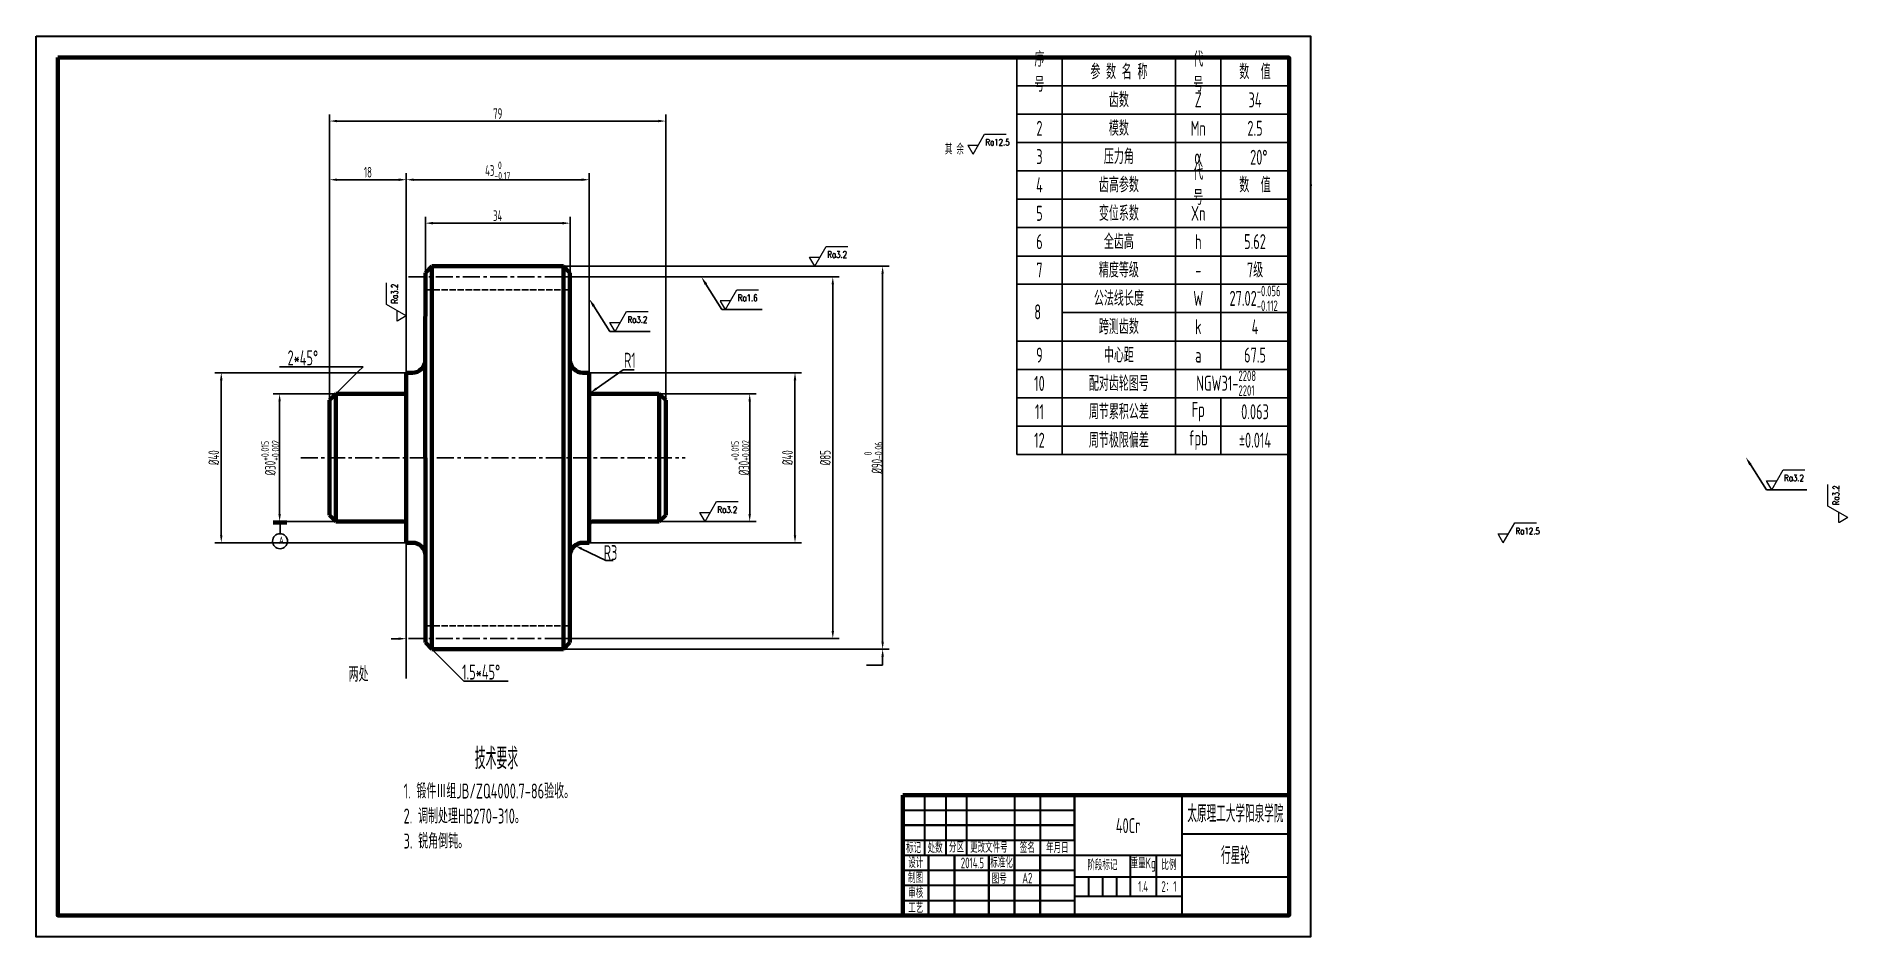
# Model space of a CAD drawing. Header units: millimetres. Extents: x 0 to 844, y 0 to 420.
import ezdxf
from ezdxf import colors
from ezdxf.entities.mleader import LeaderData, LeaderLine
from ezdxf.math import Vec2, Vec3

# ---------------------------------------------------------------- set-up
doc = ezdxf.new("R2010")
doc.units = ezdxf.units.MM
doc.header["$LTSCALE"] = 0.25
doc.linetypes.add('ACAD_ISO02W100', pattern=[15, 12, -3])
doc.linetypes.add('CENTER', pattern=[50.8, 31.75, -6.35, 6.35, -6.35])
for name, color, linetype in [('2细线层', 4, 'Continuous'), ('中心线', 1, 'CENTER'), ('标注线', 3, 'Continuous'), ('细实线层', 7, 'Continuous')]:
    doc.layers.add(name, color=color, linetype=linetype)
for name, color, linetype, lineweight in [('图层2', 7, 'Continuous', 9), ('粗实线', 6, 'Continuous', 70), ('细实线', 6, 'Continuous', 35), ('虚线', 6, 'ACAD_ISO02W100', 30), ('轮廓', 7, 'Continuous', 50)]:
    doc.layers.add(name, color=color, linetype=linetype, lineweight=lineweight)
doc.styles.add('gbcbig1', font='gbenor.shx', dxfattribs={"width": 0.7, "height": 5, "bigfont": 'gbcbig.shx'})
doc.styles.add('gbcbig2', font='gbenor.shx', dxfattribs={"width": 0.7, "height": 5, "bigfont": 'gbcbig.shx'})
doc.styles.add('TH_GBDIM', font='romans.shx', dxfattribs={"width": 0.8, "bigfont": 'gbcbig.shx'})
doc.dimstyles.new('机械制图$0', dxfattribs={"dimtxt": 5, "dimasz": 3.5, "dimexe": 3, "dimexo": 0, "dimgap": 1, "dimtad": 1, "dimtoh": 1, "dimdsep": 46, "dimtxsty": 'gbcbig2', "dimcen": 2.5, "dimadec": 1, "dimazin": 2, "dimtfac": 1, "dimtmove": 1, "dimatfit": 3, "dimldrblk": 'NONE', "dimfxl": 1, "dimarcsym": 1})

# ---------------------------------------------------------------- blocks, each defined once
blk = doc.blocks.new('*D2')
at = {"layer": 'Defpoints', "color": 0, "transparency": 16777216}
for p in [(248.82, 332.81), (181.4, 309.68), (248.82, 309.68)]:
    blk.add_point(p, dxfattribs=at)
at = {"layer": '标注线', "color": 0, "lineweight": -2, "transparency": 16777216}
for p, q in [((181.4, 309.68), (181.4, 335.81)), ((184.9, 332.81), (245.32, 332.81)), ((248.82, 309.68), (248.82, 335.81))]:
    blk.add_line(p, q, dxfattribs=at)
at = {"layer": '标注线', "color": 0, "transparency": 16777216}
for points in [[(184.9, 333.39), (184.9, 332.23), (181.4, 332.81)], [(245.32, 333.39), (245.32, 332.23), (248.82, 332.81)]]:
    blk.add_solid(points, dxfattribs=at)
at = {"layer": '标注线', "color": 0, "transparency": 16777216, "insert": (215.11, 336.31), "char_height": 5, "attachment_point": 5, "style": 'gbcbig2'}
blk.add_mtext('34', dxfattribs=at)
blk = doc.blocks.new('_None')
blk = doc.blocks.new('*D3')
at = {"layer": 'Defpoints', "color": 0, "transparency": 16777216}
for p in [(257.76, 353.07), (172.51, 263.06), (257.76, 263.06)]:
    blk.add_point(p, dxfattribs=at)
at = {"layer": '标注线', "color": 0, "lineweight": -2, "transparency": 16777216}
for p, q in [((172.51, 263.06), (172.51, 356.07)), ((257.76, 263.06), (257.76, 356.07)), ((176.01, 353.07), (254.26, 353.07))]:
    blk.add_line(p, q, dxfattribs=at)
at = {"layer": '标注线', "color": 0, "transparency": 16777216}
for points in [[(176.01, 353.66), (176.01, 352.49), (172.51, 353.07)], [(254.26, 353.66), (254.26, 352.49), (257.76, 353.07)]]:
    blk.add_solid(points, dxfattribs=at)
at = {"layer": '标注线', "color": 0, "transparency": 16777216, "insert": (215.14, 357.36), "char_height": 5, "attachment_point": 5, "style": 'gbcbig2'}
blk.add_mtext('\\A1;43{\\H0.7x;\\S 0^ -0.17;}', dxfattribs=at)
blk = doc.blocks.new('*D4')
at = {"layer": 'Defpoints', "color": 0, "transparency": 16777216}
for p in [(172.51, 353.07), (172.51, 263.06), (136.74, 250.2)]:
    blk.add_point(p, dxfattribs=at)
at = {"layer": '标注线', "color": 0, "lineweight": -2, "transparency": 16777216}
for p, q in [((136.74, 250.2), (136.74, 356.07)), ((172.51, 263.06), (172.51, 356.07)), ((140.24, 353.07), (169.01, 353.07))]:
    blk.add_line(p, q, dxfattribs=at)
at = {"layer": '标注线', "color": 0, "transparency": 16777216}
for points in [[(140.24, 353.66), (140.24, 352.49), (136.74, 353.07)], [(169.01, 353.66), (169.01, 352.49), (172.51, 353.07)]]:
    blk.add_solid(points, dxfattribs=at)
at = {"layer": '标注线', "color": 0, "transparency": 16777216, "insert": (154.62, 356.57), "char_height": 5, "attachment_point": 5, "style": 'gbcbig2'}
blk.add_mtext('18', dxfattribs=at)
blk = doc.blocks.new('*D5')
at = {"layer": 'Defpoints', "color": 0, "transparency": 16777216}
for p in [(293.48, 380.43), (136.74, 250.2), (293.48, 250.2)]:
    blk.add_point(p, dxfattribs=at)
at = {"layer": '标注线', "color": 0, "lineweight": -2, "transparency": 16777216}
for p, q in [((136.74, 250.2), (136.74, 383.43)), ((140.24, 380.43), (289.98, 380.43)), ((293.48, 250.2), (293.48, 383.43))]:
    blk.add_line(p, q, dxfattribs=at)
at = {"layer": '标注线', "color": 0, "transparency": 16777216}
for points in [[(140.24, 381.02), (140.24, 379.85), (136.74, 380.43)], [(289.98, 381.02), (289.98, 379.85), (293.48, 380.43)]]:
    blk.add_solid(points, dxfattribs=at)
at = {"layer": '标注线', "color": 0, "transparency": 16777216, "insert": (215.11, 383.93), "char_height": 5, "attachment_point": 5, "style": 'gbcbig2'}
blk.add_mtext('79', dxfattribs=at)
blk = doc.blocks.new('*D6')
at = {"layer": 'Defpoints', "color": 0, "transparency": 16777216}
for p in [(245.85, 312.7), (245.85, 134.16), (394.55, 134.16)]:
    blk.add_point(p, dxfattribs=at)
at = {"layer": '标注线', "color": 0, "lineweight": -2, "transparency": 16777216}
for p, q in [((245.85, 312.7), (397.55, 312.7)), ((394.55, 309.2), (394.55, 137.66)), ((245.85, 134.16), (397.55, 134.16))]:
    blk.add_line(p, q, dxfattribs=at)
at = {"layer": '标注线', "color": 0, "transparency": 16777216}
for points in [[(393.97, 309.2), (395.13, 309.2), (394.55, 312.7)], [(393.97, 137.66), (395.13, 137.66), (394.55, 134.16)]]:
    blk.add_solid(points, dxfattribs=at)
at = {"layer": '标注线', "color": 0, "transparency": 16777216, "insert": (390.2, 223.43), "char_height": 5, "attachment_point": 5, "rotation": 90, "style": 'gbcbig2'}
blk.add_mtext('%%C90{\\H0.7x;\\S 0^ -0.06;}', dxfattribs=at)
blk = doc.blocks.new('*D7')
at = {"layer": 'Defpoints', "color": 0, "transparency": 16777216}
for p in [(256.7, 307.73), (256.23, 139.13), (371.32, 139.13)]:
    blk.add_point(p, dxfattribs=at)
at = {"layer": '标注线', "color": 0, "lineweight": -2, "transparency": 16777216}
for p, q in [((256.7, 307.73), (374.32, 307.73)), ((371.32, 304.23), (371.32, 142.63)), ((256.23, 139.13), (374.32, 139.13))]:
    blk.add_line(p, q, dxfattribs=at)
at = {"layer": '标注线', "color": 0, "transparency": 16777216}
for points in [[(370.74, 304.23), (371.9, 304.23), (371.32, 307.73)], [(370.74, 142.63), (371.9, 142.63), (371.32, 139.13)]]:
    blk.add_solid(points, dxfattribs=at)
at = {"layer": '标注线', "color": 0, "transparency": 16777216, "insert": (367.82, 223.43), "char_height": 5, "attachment_point": 5, "rotation": 90, "style": 'gbcbig2'}
blk.add_mtext('%%C85', dxfattribs=at)
blk = doc.blocks.new('*D8')
at = {"layer": 'Defpoints', "color": 0, "transparency": 16777216}
for p in [(257.76, 263.06), (257.76, 183.79), (353.7, 183.79)]:
    blk.add_point(p, dxfattribs=at)
at = {"layer": '标注线', "color": 0, "lineweight": -2, "transparency": 16777216}
for p, q in [((257.76, 263.06), (356.7, 263.06)), ((353.7, 259.56), (353.7, 187.29)), ((257.76, 183.79), (356.7, 183.79))]:
    blk.add_line(p, q, dxfattribs=at)
at = {"layer": '标注线', "color": 0, "transparency": 16777216}
for points in [[(353.11, 259.56), (354.28, 259.56), (353.7, 263.06)], [(353.11, 187.29), (354.28, 187.29), (353.7, 183.79)]]:
    blk.add_solid(points, dxfattribs=at)
at = {"layer": '标注线', "color": 0, "transparency": 16777216, "insert": (350.2, 223.43), "char_height": 5, "attachment_point": 5, "rotation": 90, "style": 'gbcbig2'}
blk.add_mtext('%%C40', dxfattribs=at)
blk = doc.blocks.new('*D9')
at = {"layer": 'Defpoints', "color": 0, "transparency": 16777216}
for p in [(290.46, 253.17), (290.46, 193.69), (332.58, 193.69)]:
    blk.add_point(p, dxfattribs=at)
at = {"layer": '标注线', "color": 0, "lineweight": -2, "transparency": 16777216}
for p, q in [((290.46, 253.17), (335.58, 253.17)), ((332.58, 249.67), (332.58, 197.19)), ((290.46, 193.69), (335.58, 193.69))]:
    blk.add_line(p, q, dxfattribs=at)
at = {"layer": '标注线', "color": 0, "transparency": 16777216}
for points in [[(332, 249.67), (333.17, 249.67), (332.58, 253.17)], [(332, 197.19), (333.17, 197.19), (332.58, 193.69)]]:
    blk.add_solid(points, dxfattribs=at)
at = {"layer": '标注线', "color": 0, "transparency": 16777216, "insert": (328.24, 223.43), "char_height": 5, "attachment_point": 5, "rotation": 90, "style": 'gbcbig2'}
blk.add_mtext('%%C30{\\H0.7x;\\S+0.015^ +0.002;}', dxfattribs=at)
blk = doc.blocks.new('*D10')
at = {"layer": 'Defpoints', "color": 0, "transparency": 16777216}
for p in [(172.51, 263.06), (86.26, 183.79), (172.51, 183.79)]:
    blk.add_point(p, dxfattribs=at)
at = {"layer": '标注线', "color": 0, "lineweight": -2, "transparency": 16777216}
for p, q in [((172.51, 263.06), (83.26, 263.06)), ((86.26, 259.56), (86.26, 187.29)), ((172.51, 183.79), (83.26, 183.79))]:
    blk.add_line(p, q, dxfattribs=at)
at = {"layer": '标注线', "color": 0, "transparency": 16777216}
for points in [[(85.67, 259.56), (86.84, 259.56), (86.26, 263.06)], [(85.67, 187.29), (86.84, 187.29), (86.26, 183.79)]]:
    blk.add_solid(points, dxfattribs=at)
at = {"layer": '标注线', "color": 0, "transparency": 16777216, "insert": (82.76, 223.43), "char_height": 5, "attachment_point": 5, "rotation": 90, "style": 'gbcbig2'}
blk.add_mtext('%%C40', dxfattribs=at)
blk = doc.blocks.new('*D11')
at = {"layer": 'Defpoints', "color": 0, "transparency": 16777216}
for p in [(139.7, 253.17), (113.46, 193.69), (139.7, 193.69)]:
    blk.add_point(p, dxfattribs=at)
at = {"layer": '标注线', "color": 0, "lineweight": -2, "transparency": 16777216}
for p, q in [((139.7, 253.17), (110.46, 253.17)), ((113.46, 249.67), (113.46, 197.19)), ((139.7, 193.69), (110.46, 193.69))]:
    blk.add_line(p, q, dxfattribs=at)
at = {"layer": '标注线', "color": 0, "transparency": 16777216}
for points in [[(112.87, 249.67), (114.04, 249.67), (113.46, 253.17)], [(112.87, 197.19), (114.04, 197.19), (113.46, 193.69)]]:
    blk.add_solid(points, dxfattribs=at)
at = {"layer": '标注线', "color": 0, "transparency": 16777216, "insert": (109.11, 223.43), "char_height": 5, "attachment_point": 5, "rotation": 90, "style": 'gbcbig2'}
blk.add_mtext('\\A1;%%C30{\\H0.7x;\\S+0.015^ +0.002;}', dxfattribs=at)
blk = doc.blocks.new('000')
at = {"layer": '图层2'}
for p, q in [((0, 0), (7.1, 12.4)), ((7.1, 12.4), (20.6, 12.4)), ((-3, 5.2), (-3.2, 5.6)), ((-3.2, 5.6), (3.2, 5.6)), ((0, 0), (-3, 5.2))]:
    blk.add_line(p, q, dxfattribs=at)
at = {"layer": '细实线层', "insert": (7.7, 9.3), "char_height": 4, "attachment_point": 1, "style": 'TH_GBDIM'}
blk.add_mtext_dynamic_manual_height_columns('Ra3.2', width=13.074, gutter_width=25, heights=[0], dxfattribs=at)

msp = doc.modelspace()

# ---------------------------------------------------------------- linework, layer by layer
at = {"layer": '中心线'}
for p, q in [((173.515, 307.726), (256.702, 307.726)), ((123.298, 223.375), (302.581, 223.375)), ((173.515, 139.132), (256.225, 139.132))]:
    msp.add_line(p, q, dxfattribs=at)
at = {"layer": '图层2'}
for p, q in [((436.699, 365.028), (442.051, 374.309)), ((442.051, 374.309), (452.176, 374.309)), ((434.267, 369.247), (439.132, 369.247)), ((436.699, 365.028), (434.43, 368.965)), ((318.848, 296.726), (323.713, 296.726)), ((321.281, 292.507), (319.011, 296.444)), ((321.281, 292.507), (326.633, 301.789)), ((326.633, 301.789), (336.758, 301.789)), ((681.405, 187.924), (686.269, 187.924)), ((683.837, 183.705), (681.567, 187.642)), ((683.837, 183.705), (689.189, 192.987)), ((689.189, 192.987), (699.314, 192.987))]:
    msp.add_line(p, q, dxfattribs=at)
at = {"layer": '标注线'}
for p, q in [((457.07, 410), (457.07, 224.968)), ((478.238, 410), (478.238, 224.968)), ((531.094, 410), (531.094, 224.968)), ((552.262, 410), (552.262, 264.62)), ((457.07, 396.876), (584, 396.876)), ((457.07, 383.612), (584, 383.612)), ((457.07, 370.418), (584, 370.418)), ((457.07, 357.224), (584, 357.224)), ((594, 350.539), (594.584, 350.539)), ((457.07, 343.96), (584, 343.96)), ((457.07, 330.766), (584, 330.766)), ((457.07, 317.484), (584, 317.484)), ((457.07, 304.308), (584, 304.308)), ((478.238, 291.078), (584, 291.078)), ((457.07, 277.85), (584, 277.85)), ((113.42, 265.847), (150.11, 265.847)), ((150.11, 263.576), (139.702, 253.168)), ((150.11, 265.847), (152.381, 265.847)), ((152.381, 265.847), (150.11, 263.576)), ((261.072, 255.608), (273.671, 264.388)), ((273.671, 264.388), (278.754, 264.388)), ((457.07, 264.62), (584, 264.62)), ((457.07, 251.426), (584, 251.426)), ((552.262, 251.426), (552.262, 224.968)), ((457.07, 238.162), (584, 238.162)), ((457.07, 224.968), (584, 224.968)), ((113.642, 193.026), (113.642, 187.999)), ((172.51, 183.793), (172.51, 136.839)), ((254.239, 180.955), (265.462, 175.429)), ((265.462, 175.429), (268.996, 175.429)), ((169.01, 139.023), (165.51, 139.023)), ((172.51, 136.839), (172.51, 120.45)), ((184.363, 134.158), (199.393, 119.166)), ((394.549, 126.697), (387.035, 126.697)), ((394.549, 130.658), (394.549, 127.158)), ((394.549, 127.158), (394.549, 126.697)), ((199.393, 119.166), (219.995, 119.166))]:
    msp.add_line(p, q, dxfattribs=at)
msp.add_circle((113.641, 184.498), 3.491, dxfattribs=at)
for points in [[(260.738, 256.087), (261.405, 255.13), (258.2, 253.607)], [(254.497, 181.479), (253.982, 180.432), (251.099, 182.501)], [(169.01, 139.607), (169.01, 138.44), (172.51, 139.023)], [(393.966, 130.658), (395.132, 130.658), (394.549, 134.158)]]:
    msp.add_solid(points, dxfattribs=at)
at = {"layer": '粗实线'}
for p, q in [((184.363, 312.7), (181.402, 309.682)), ((181.402, 309.682), (184.363, 312.7)), ((184.363, 134.158), (184.363, 312.7)), ((184.363, 312.7), (245.854, 312.7)), ((245.854, 312.7), (245.854, 134.158)), ((245.854, 312.7), (248.818, 309.682)), ((181.402, 309.682), (181.353, 269.054)), ((248.818, 309.682), (248.818, 269.062)), ((172.51, 254.668), (172.51, 263.062)), ((172.51, 263.062), (175.353, 263.062)), ((181.353, 269.054), (181.402, 177.814)), ((248.818, 269.062), (248.818, 177.793)), ((257.761, 263.062), (254.818, 263.062)), ((257.761, 263.062), (257.761, 254.668)), ((172.51, 191.731), (172.51, 255.127)), ((257.767, 192.191), (257.761, 255.127)), ((139.702, 253.168), (136.738, 250.204)), ((136.738, 250.204), (136.738, 196.654)), ((139.702, 253.168), (170.446, 253.168)), ((139.702, 253.168), (139.702, 193.69)), ((170.446, 253.168), (171.01, 253.168)), ((259.717, 253.168), (259.261, 253.168)), ((290.461, 253.168), (259.717, 253.168)), ((290.461, 193.69), (290.461, 253.168)), ((293.479, 250.204), (290.461, 253.168)), ((293.479, 196.654), (293.479, 250.204)), ((136.738, 196.654), (139.702, 193.69)), ((290.461, 193.69), (293.479, 196.654)), ((110.52, 193.22), (116.764, 193.22)), ((139.702, 193.69), (170.446, 193.69)), ((170.446, 193.69), (171.01, 193.69)), ((172.51, 192.19), (172.51, 183.793)), ((257.761, 183.793), (257.767, 192.191)), ((290.461, 193.69), (259.267, 193.69)), ((172.51, 183.793), (175.402, 183.793)), ((181.402, 177.793), (181.402, 137.176)), ((248.818, 177.793), (248.818, 137.176)), ((257.761, 183.793), (254.818, 183.793)), ((181.402, 137.176), (184.363, 134.158)), ((248.818, 137.176), (245.854, 134.158)), ((245.854, 134.158), (184.363, 134.158)), ((404, 10), (404, 66)), ((404, 66), (584, 66)), ((584, 66), (584, 10)), ((584, 10), (404, 10))]:
    msp.add_line(p, q, dxfattribs=at)
at = {"layer": '粗实线', "color": 0}
for p, q in [((404, 66), (584, 66)), ((404, 10), (404, 66))]:
    msp.add_line(p, q, dxfattribs=at)
at = {"layer": '粗实线'}
for centre, radius, start, end in [((175.353, 269.062), 6, 270, 359.930328), ((254.818, 269.062), 6, 180, 270), ((171.01, 254.668), 1.5, 270, 0), ((259.261, 254.668), 1.5, 180, 270), ((171.01, 192.19), 1.5, 0, 90), ((259.267, 192.19), 1.5, 90, 179.958729), ((175.402, 177.793), 6, 0, 90), ((254.818, 177.793), 6, 90, 180)]:
    msp.add_arc(centre, radius, start, end, dxfattribs=at)
at = {"layer": '细实线', "color": 0}
for p, q in [((414, 66), (414, 38)), ((424, 66), (424, 38)), ((456, 66), (456, 38)), ((468, 66), (468, 38)), ((404, 59), (484, 59)), ((404, 52), (484, 52)), ((404, 45), (484, 45)), ((416, 10), (416, 38)), ((428, 10), (428, 38)), ((444, 10), (444, 38)), ((456, 10), (456, 38)), ((468, 10), (468, 38)), ((510, 38), (510, 19)), ((522, 38), (522, 19)), ((404, 31), (484, 31)), ((484, 28), (534, 28)), ((490.5, 28), (490.5, 19)), ((497, 28), (497, 19)), ((503.5, 28), (503.5, 19)), ((404, 24), (484, 24)), ((404, 17), (484, 17)), ((484, 19), (534, 19))]:
    msp.add_line(p, q, dxfattribs=at)
at = {"layer": '细实线'}
for p, q in [((414, 66), (414, 38)), ((424, 66), (424, 38)), ((433.577, 66), (433.577, 38)), ((456, 66), (456, 10)), ((468, 66), (468, 10)), ((484, 45), (484, 66)), ((484, 66), (484, 10)), ((534, 66), (534, 10)), ((404, 59), (484, 59)), ((484, 52), (404, 52)), ((484, 59), (484, 52)), ((404, 45), (484, 45)), ((534, 48), (584, 48)), ((404, 38), (534, 38)), ((416, 38), (416, 10)), ((428, 38), (428, 10)), ((444, 38), (444, 10)), ((510, 38), (510, 19)), ((522, 38), (522, 19)), ((404, 31), (484, 31)), ((484, 28), (584, 28)), ((490.5, 28), (490.5, 19)), ((497, 28), (497, 19)), ((503.5, 28), (503.5, 19)), ((404, 24), (484, 24)), ((404, 17), (484, 17)), ((484, 19), (534, 19))]:
    msp.add_line(p, q, dxfattribs=at)
at = {"layer": '细实线', "color": 0, "lineweight": 25}
for p, q in [((484, 66), (484, 38)), ((534, 10), (534, 66)), ((584, 48), (534, 48)), ((404, 38), (534, 38)), ((584, 28), (534, 28))]:
    msp.add_line(p, q, dxfattribs=at)
at = {"layer": '细实线'}
msp.add_lwpolyline([(0, 420), (594, 420), (594, 0), (0, 0)], close=True, dxfattribs=at)
at = {"layer": '细实线', "lineweight": 70}
msp.add_lwpolyline([(10, 410), (584, 410), (584, 10), (10, 10)], close=True, dxfattribs=at)
at = {"layer": '虚线'}
for p, q in [((181.402, 301.744), (248.818, 301.744)), ((181.402, 145.06), (248.818, 145.06))]:
    msp.add_line(p, q, dxfattribs=at)
at = {"layer": '轮廓', "color": 0, "lineweight": 25}
msp.add_line((484, 10), (484, 38), dxfattribs=at)
at = {"layer": '轮廓', "color": 0}
msp.add_line((584, 10), (404, 10), dxfattribs=at)

# ---------------------------------------------------------------- block references
at = {"layer": '标注线', "xscale": 0.75, "yscale": 0.75, "zscale": 0.75}
for p in [(362.933, 312.7), (269.837, 282.35), (808.993, 208.486), (311.77, 193.69)]:
    msp.add_blockref('000', p, dxfattribs=at)
at = {"layer": '标注线', "xscale": 0.75, "yscale": 0.75, "zscale": 0.75, "rotation": 90}
for p in [(172.51, 289.537), (844.456, 195.538)]:
    msp.add_blockref('000', p, dxfattribs=at)

# ---------------------------------------------------------------- texts
at = {"layer": '标注线', "style": 'gbcbig2'}
for s, width, insert, char_height, attachment_point in [('序 号', 10.584, (467.654, 403.438), 7, 5), ('参 数 名 称', 26.44, (504.678, 403.438), 7, 5), ('代 号', 10.584, (541.702, 403.438), 7, 5), ('数  值', 15.857, (568.143, 403.438), 7, 5), ('齿数', 26.44, (504.678, 390.314), 7, 5), ('Z', 10.584, (541.702, 390.314), 7, 5), ('34', 15.857, (568.143, 390.314), 7, 5), ('2', 10.584, (467.654, 377.05), 7, 5), ('模数', 26.44, (504.678, 377.05), 7, 5), ('Mn', 10.584, (541.702, 377.05), 7, 5), ('2.5', 15.857, (568.143, 377.05), 7, 5), ('\\pi2.458;其 余', 11.19104, (421.09, 369.858), 5, 1), ('3', 10.584, (467.654, 363.856), 7, 5), ('压力角', 26.44, (504.678, 363.856), 7, 5), ('α', 10.584, (541.702, 363.856), 7, 5), ('齿高参数', 26.44, (504.678, 350.662), 7, 5), ('代 号', 10.584, (541.702, 350.662), 7, 5), ('数  值', 15.857, (568.143, 350.662), 7, 5), ('4', 10.584, (467.654, 350.662), 7, 5), ('5', 10.584, (467.654, 337.398), 7, 5), ('变位系数', 26.44, (504.678, 337.398), 7, 5), ('Xn', 10.584, (541.702, 337.398), 7, 5), ('6', 10.584, (467.654, 324.204), 7, 5), ('6', 10.584, (467.654, 324.204), 7, 5), ('全齿高', 26.44, (504.678, 324.204), 7, 5), ('全齿高', 26.44, (504.678, 324.204), 7, 5), ('h', 10.584, (541.702, 324.204), 7, 5), ('h', 10.584, (541.702, 324.204), 7, 5), ('5.62', 15.857, (568.143, 324.204), 7, 5), ('5.62', 15.857, (568.143, 324.204), 7, 5), ('7', 10.584, (467.654, 310.957), 7, 5), ('精度等级', 26.44, (504.678, 310.957), 7, 5), ('7级', 15.857, (568.143, 310.957), 7, 5), ('-', 10.584, (541.702, 310.957), 7, 5), ('公法线长度', 26.44, (504.678, 297.746), 7, 5), ('W', 10.584, (541.702, 297.746), 7, 5), ('\\A1;27.02{\\H0.7x;\\S-0.056^ -0.112;}', 15.857, (568.143, 297.746), 7, 5), ('8', 10.584, (466.825, 291.449), 7, 5), ('跨测齿数', 26.44, (504.678, 284.516), 7, 5), ('k', 10.584, (541.702, 284.516), 7, 5), ('4', 15.857, (568.143, 284.516), 7, 5), ('9', 10.584, (467.654, 271.288), 7, 5), ('中心距', 26.44, (504.678, 271.288), 7, 5), ('a', 10.584, (541.702, 271.288), 7, 5), ('67.5', 15.857, (568.143, 271.288), 7, 5), ('配对齿轮图号', 26.44, (504.678, 258.058), 7, 5), ('\\A1;NGW31-{\\H0.7x;\\S2208^ 2201;}', 10.584, (554.684, 258.164), 7, 5), ('10', 10.584, (467.654, 258.058), 7, 5), ('11', 10.584, (467.654, 244.864), 7, 5), ('周节累积公差', 26.44, (504.678, 244.864), 7, 5), ('Fp', 10.584, (541.702, 244.864), 7, 5), ('0.063', 15.857, (568.143, 244.864), 7, 5), ('12', 10.584, (467.654, 231.6), 7, 5), ('周节极限偏差', 26.44, (504.678, 231.6), 7, 5), ('fpb', 10.584, (541.702, 231.6), 7, 5), ('\\A1;±0.014', 15.857, (568.143, 231.6), 7, 5), ('\\pi6.7523;A', 14.72954, (106.313, 186.662), 3.5, 1), ('\\pi3.499;两处', 13.48333, (142.076, 125.973), 7, 1), ('    {\\H2.8571x;       技术要求\\P\\H0.70001x;1. 锻件Ⅲ组JB/ZQ4000.7-86验收。\\P2. 调制处理HB270-310。\\P3. 锐角倒钝。}', 115.03422, (171.238, 88.148), 3.5, 1)]:
    msp.add_mtext_dynamic_manual_height_columns(s, width=width, gutter_width=17.5, heights=[0], dxfattribs=dict(at, insert=insert, char_height=char_height, attachment_point=attachment_point))
at = {"layer": '标注线', "char_height": 7, "attachment_point": 5, "style": 'gbcbig2'}
for s, insert in [('20°', (569.908, 363.547)), ('2*45°', (124.286, 269.999)), ('R1', (276.712, 268.888)), ('R3', (267.692, 179.159)), ('1.5*45°', (207.395, 123.471))]:
    msp.add_mtext(s, dxfattribs=dict(at, insert=insert))
at = {"layer": '细实线', "color": 0, "attachment_point": 5, "style": 'gbcbig1'}
for s, insert, char_height, width in [('太原理工大学阳泉学院', (559, 57.404), 8, 50), ('40Cr', (509, 51.814), 7, 50), ('标记', (409, 41.533), 5, 10), ('处数', (419, 41.533), 5, 10), ('分区', (428.967, 41.844), 5, 10), ('更改文件号', (444.068, 41.685), 5, 26), ('签名', (462, 41.583), 5, 12), ('年月日', (476, 41.533), 5, 16), ('行星轮', (559, 37.9), 8, 50), ('设计', (410, 34.583), 5, 12), ('2014.5', (436.412, 34.456), 5, 16), ('标准化', (450, 34.655), 5, 12), ('阶段标记', (497, 33.533), 5, 26), ('重量Kg', (516, 33.633), 5, 12), ('比例', (528, 33.633), 5, 12), ('制图', (409.921, 27.624), 5, 12), ('图号', (448.901, 27.197), 5, 16), ('A2', (462.002, 27.352), 5, 16), ('1.4', (515.986, 23.457), 5, 12), ('2：1', (528, 23.459), 5, 12), ('审核', (410, 20.583), 5, 12), ('工艺', (410, 13.583), 5, 12)]:
    msp.add_mtext(s, dxfattribs=dict(at, insert=insert, char_height=char_height, width=width))
at = {"layer": '细实线层', "char_height": 3, "attachment_point": 1, "style": 'TH_GBDIM'}
for s, insert in [('Ra12.5', (442.451, 372.027)), ('Ra1.6', (327.032, 299.506)), ('Ra12.5', (689.588, 190.704))]:
    msp.add_mtext_dynamic_manual_height_columns(s, width=13.07369, gutter_width=25, heights=[0], dxfattribs=dict(at, insert=insert))

# ---------------------------------------------------------------- dimensions: what is measured, and where the dimension line sits
at = {"layer": '标注线'}
for base, p1, p2, text, picture, middle in [((293.479, 380.434), (136.738, 250.204), (293.479, 250.204), '79', '*D5', (215.109, 383.934)), ((172.51, 353.074), (136.738, 250.204), (172.51, 263.062), '18', '*D4', (154.624, 356.574)), ((248.818, 332.809), (181.402, 309.682), (248.818, 309.682), '34', '*D2', (215.11, 336.309))]:
    dim = msp.add_linear_dim(base=base, p1=p1, p2=p2, text=text, dimstyle='机械制图$0', dxfattribs=at)
    dim.commit()
    dim.dimension.update_dxf_attribs({"geometry": picture, "text_midpoint": middle})
dim = msp.add_linear_dim(base=(257.761, 353.074), p1=(172.51, 263.062), p2=(257.761, 263.062), text='43{\\H0.7x;\\S 0^ -0.17;}', dimstyle='机械制图$0', override={"dimgap": 1, "dimtol": 1, "dimlim": 0, "dimtp": 0.17, "dimtm": 1e-09, "dimtfac": 0.5, "dimtolj": 1}, dxfattribs=at)
dim.commit()
dim.dimension.update_dxf_attribs({"geometry": '*D3', "text_midpoint": (215.136, 357.357)})
for base, p1, p2, text, picture, middle in [((394.549, 134.158), (245.854, 312.7), (245.854, 134.158), '%%C90{\\H0.7x;\\S 0^ -0.06;}', '*D6', (390.201, 223.429)), ((371.32, 139.132), (256.702, 307.726), (256.225, 139.132), '%%C85', '*D7', (367.82, 223.429)), ((86.257, 183.793), (172.51, 263.062), (172.51, 183.793), '%%C40', '*D10', (82.757, 223.427)), ((353.698, 183.793), (257.761, 263.062), (257.761, 183.793), '%%C40', '*D8', (350.198, 223.427)), ((332.584, 193.69), (290.461, 253.168), (290.461, 193.69), '%%C30{\\H0.7x;\\S+0.015^ +0.002;}', '*D9', (328.241, 223.429))]:
    dim = msp.add_linear_dim(base=base, p1=p1, p2=p2, angle=90, text=text, dimstyle='机械制图$0', dxfattribs=at)
    dim.commit()
    dim.dimension.update_dxf_attribs({"geometry": picture, "text_midpoint": middle})
dim = msp.add_linear_dim(base=(113.455, 193.69), p1=(139.702, 253.168), p2=(139.702, 193.69), angle=90, text='%%C30{\\H0.7x;\\S+0.015^ +0.002;}', dimstyle='机械制图$0', override={"dimgap": 1, "dimtol": 1, "dimlim": 0, "dimtp": 0.002, "dimtm": 0.015, "dimtfac": 0.5, "dimtdec": 3, "dimtolj": 1}, dxfattribs=at)
dim.commit()
dim.dimension.update_dxf_attribs({"geometry": '*D11', "text_midpoint": (109.112, 223.429)})

# ---------------------------------------------------------------- leaders
at = {"layer": '2细线层'}
ml = msp.add_multileader_mtext('Standard', dxfattribs=at)
ml.set_content('', color=256)
ml.set_leader_properties()
ml.build(insert=Vec2(0, 0))
ctx = ml.context
ctx.base_point, ctx.plane_origin = Vec3(338.441, 292.507), Vec3(310.046, 307.726)
notes = []
notes.append((ctx, [(0, (1, 1, 0), (319.659, 292.507), (1, 0), 18.782, [(0, [(310.046, 307.726)], 0, [])])]))
ctx.mtext.insert, ctx.mtext.flow_direction = Vec3(340.441, 294.507), 5
ml = msp.add_multileader_mtext('Standard', dxfattribs=at)
ml.set_content('', color=256)
ml.set_leader_properties()
ml.build(insert=Vec2(0, 0))
ctx = ml.context
ctx.base_point, ctx.plane_origin = Vec3(286.156, 282.285), Vec3(257.761, 297.503)
notes.append((ctx, [(0, (1, 1, 0), (267.374, 282.285), (1, 0), 18.782, [(0, [(257.761, 297.503)], 0, [])])]))
ctx.mtext.insert, ctx.mtext.flow_direction = Vec3(288.156, 284.285), 5
ml = msp.add_multileader_mtext('Standard', dxfattribs=at)
ml.set_content('', color=256)
ml.set_leader_properties()
ml.build(insert=Vec2(0, 0))
ctx = ml.context
ctx.base_point, ctx.plane_origin = Vec3(825.312, 208.421), Vec3(796.917, 223.639)
notes.append((ctx, [(0, (1, 1, 0), (806.53, 208.421), (1, 0), 18.782, [(0, [(796.917, 223.639)], 0, [])])]))
ctx.mtext.insert, ctx.mtext.flow_direction = Vec3(827.312, 210.421), 5
for ctx, leaders in notes:
    for number, flags, end, landing, length, lines in leaders:
        leader = LeaderData()
        leader.index, (leader.has_last_leader_line, leader.has_dogleg_vector, leader.attachment_direction) = number, flags
        leader.last_leader_point, leader.dogleg_vector, leader.dogleg_length = Vec3(end), Vec3(landing), length
        for number, points, colour, breaks in lines:
            line = LeaderLine()
            line.index, line.vertices, line.color, line.breaks = number, Vec3.list(points), colors.encode_raw_color(colour), breaks
            leader.lines.append(line)
        ctx.leaders.append(leader)

doc.saveas('drawing.dxf')
